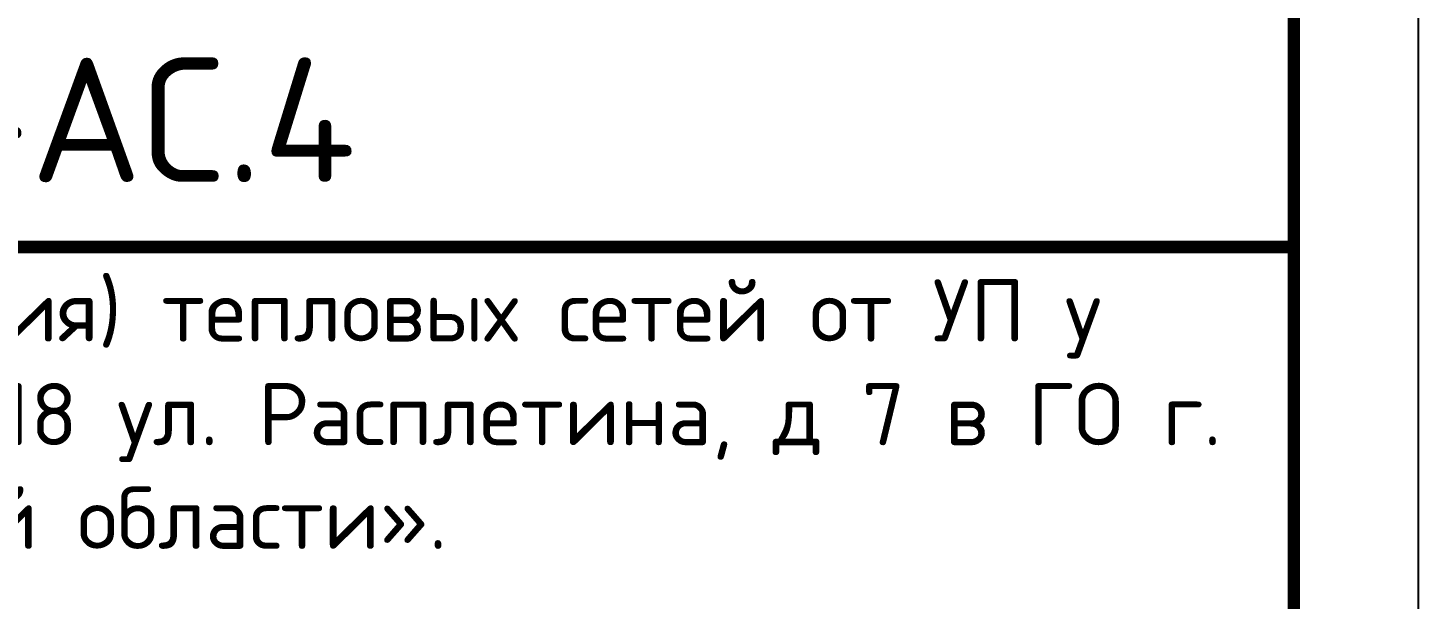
# Model space of a CAD drawing. Header units: millimetres. Extents: x 1601 to 14530, y 1157 to 12625.
# Drawn here: x 7729.2 to 7785.1, y 2177.3 to 2200.2 of the extents above; entities that cross this region are included whole.
import ezdxf

# ---------------------------------------------------------------- set-up
doc = ezdxf.new("R2010")
doc.units = ezdxf.units.MM
doc.layers.add('Размерный', color=4, linetype='Continuous', lineweight=30)
doc.styles.add('-ISOCPEUR-', font='isocpeur.TTF')

msp = doc.modelspace()

# ---------------------------------------------------------------- linework, layer by layer
msp.add_lwpolyline([(7191.0803, 2561.4364), (7785.0803, 2561.4364), (7785.0803, 2141.4364), (7191.0803, 2141.4364)], close=True)
at = {"const_width": 0.5}
msp.add_lwpolyline([(7211.0803, 2556.4364), (7780.0803, 2556.4364), (7780.0803, 2146.4364), (7211.0803, 2146.4364)], close=True, dxfattribs=at)
msp.add_lwpolyline([(7660.0803, 2191.4364), (7780.0803, 2191.4364)], dxfattribs=at)

# ---------------------------------------------------------------- texts
at = {"insert": (7665.6299, 2190.1332), "char_height": 2.5, "width": 110.528844, "attachment_point": 1, "style": '-ISOCPEUR-'}
msp.add_mtext('\\pi5.49715;{\\C7;«Капитальный ремонт (реконструкция) тепловых сетей от УП у \\P\\pi0.95192;ж/д №26 по ул. Б. Новикова до ТК-8018 ул. Расплетина, д 7 в ГО г. \\P\\pi30.38942;Рыбинск Ярославской области».}', dxfattribs=at)
at = {"layer": 'Размерный', "color": 7, "lineweight": 30, "insert": (7622.4807, 2199.0466), "char_height": 5, "width": 185, "attachment_point": 1, "style": '-ISOCPEUR-'}
msp.add_mtext('\\pi65.5,l10;0802.Р.22-АС.4', dxfattribs=at)

doc.saveas('drawing.dxf')
